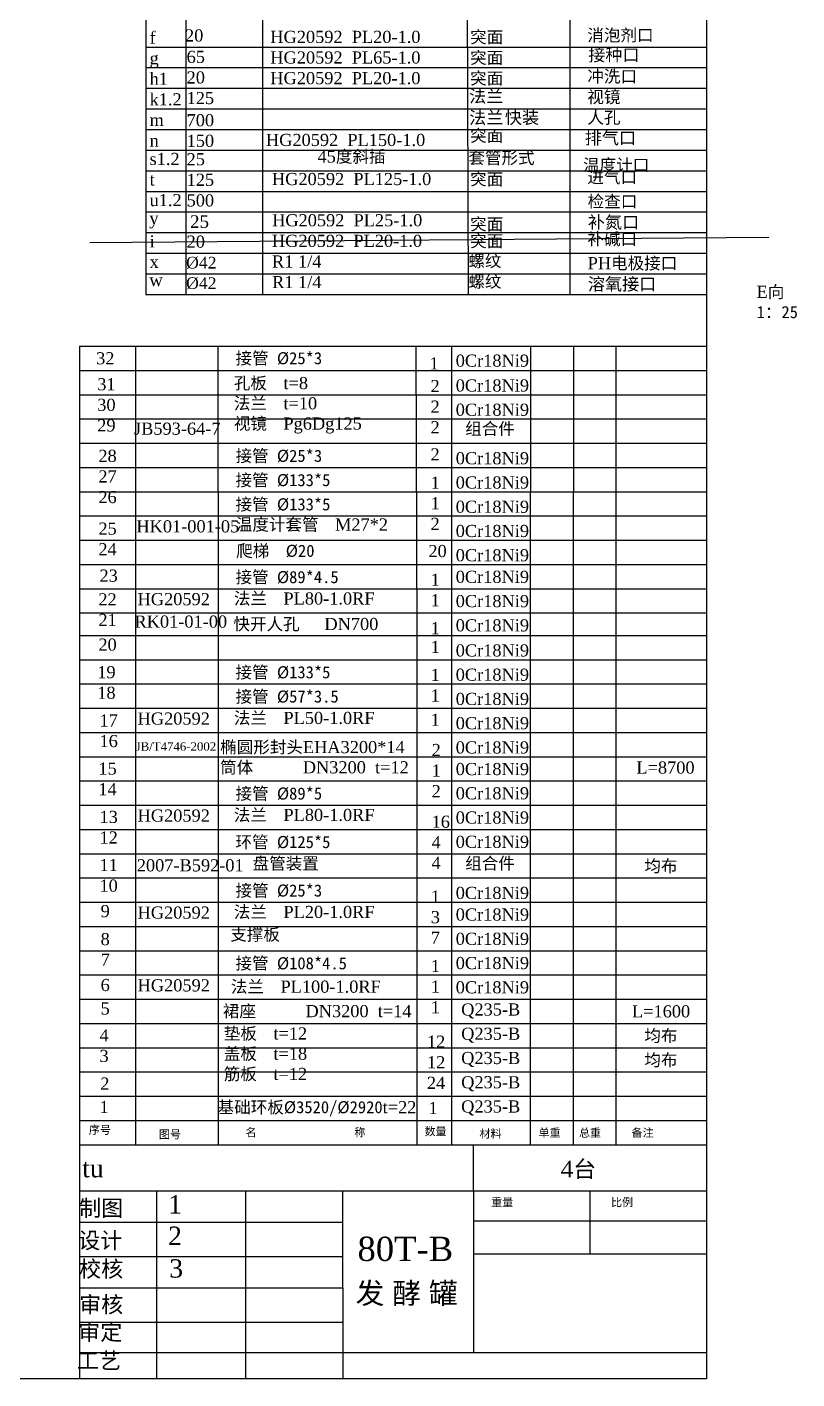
# Model space of a CAD drawing. Header units: millimetres. Extents: x 19308 to 58398, y -2448 to 16456.
# Drawn here: x 52870 to 58398, y -989 to 8724 of the extents above; entities that cross this region are included whole.
import ezdxf

# ---------------------------------------------------------------- set-up
doc = ezdxf.new("R2010")
doc.units = ezdxf.units.MM
doc.header["$LTSCALE"] = 3
for name, pattern in [('ACAD_ISO03W100', [30, 12, -18]), ('CENTER2', [28.575, 19.05, -3.175, 3.175, -3.175]), ('CENTERX2', [101.6, 63.5, -12.7, 12.7, -12.7])]:
    doc.linetypes.add(name, pattern=pattern)
for name, color, linetype in [('C2', 1, 'CENTER2'), ('点划线', 1, 'CENTERX2'), ('虚线', 7, 'ACAD_ISO03W100')]:
    doc.layers.add(name, color=color, linetype=linetype)
doc.styles.get("Standard").update_dxf_attribs({"font": 'TIMES.TTF', "height": 120})

msp = doc.modelspace()

# ---------------------------------------------------------------- linework, layer by layer
at = {"color": 0, "linetype": 'ByBlock'}
for p, q in [((54009.7807, 9614.81342), (54009.7807, 6800.83742)), ((54561.25535, 9614.81342), (54561.25535, 6800.83742)), ((56026.71518, 9614.81342), (56036.75576, 6800.83742)), ((56766.06787, 9614.81342), (56766.06787, 6800.83742)), ((53319.97499, 7175.52004), (58196.67594, 7215.29117)), ((53649.29011, 6430.85167), (53648.4933, 4339.97167)), ((54244.97909, 4339.97167), (54242.73335, 6430.85167)), ((55671.2077, 4335.97889), (55664.22161, 6430.85167)), ((55920.17018, 4335.97889), (55919.58913, 6430.85167)), ((56484.60798, 4339.97167), (56485.91803, 6430.85167)), ((56792.38107, 4339.97167), (56795.35516, 6430.85167)), ((57100.15416, 4339.97167), (57098.73268, 6430.85167)), ((53648.4933, 4353.0138), (53648.4933, 693.9738)), ((54244.97909, 693.9738), (54244.97909, 4353.0138)), ((55671.2077, 693.9738), (55671.2077, 4353.0138)), ((55920.17018, 693.9738), (55920.17018, 4353.0138)), ((56484.60798, 693.9738), (56484.60798, 4353.0138)), ((56792.38107, 693.9738), (56792.38107, 4353.0138)), ((57100.15416, 693.9738), (57100.15416, 4353.0138))]:
    msp.add_line(p, q, dxfattribs=at)
at = {"linetype": 'ByBlock'}
msp.add_lwpolyline([(47261.39519, 16086.41842), (57748.41095, 16086.41842), (57748.41095, -989.10158), (47261.39519, -989.10158)], dxfattribs=at)
at = {"layer": '点划线', "color": 0, "linetype": 'ByBlock'}
for p, q in [((53721.95227, 9614.81342), (53721.95227, 6800.83742)), ((53246.62334, 6430.85167), (53245.31446, -989.10158))]:
    msp.add_line(p, q, dxfattribs=at)
at = {"layer": '虚线', "color": 0, "linetype": 'ByBlock'}
for p, q in [((57748.41095, 8578.08542), (53721.95227, 8578.08542)), ((57748.41095, 8429.98142), (53721.95227, 8429.98142)), ((57748.41095, 8281.87742), (53721.95227, 8281.87742)), ((57748.41095, 8133.77342), (53721.95227, 8133.77342)), ((57748.41095, 7985.66942), (53721.95227, 7985.66942)), ((57748.41095, 7837.56542), (53721.95227, 7837.56542)), ((57748.41095, 7689.46142), (53721.95227, 7689.46142)), ((57748.41095, 7541.35742), (53721.95227, 7541.35742)), ((57748.41095, 7393.25342), (53721.95227, 7393.25342)), ((57748.41095, 7245.14942), (53721.95227, 7245.14942)), ((57748.41095, 7245.14942), (53721.95227, 7245.14942)), ((57748.41095, 7097.04542), (53721.95227, 7097.04542)), ((57748.41095, 6948.94142), (53721.95227, 6948.94142)), ((57748.41095, 6800.83742), (53721.95227, 6800.83742)), ((57748.41095, 6800.83742), (53721.95227, 6800.83742)), ((53246.62334, 6430.85167), (57748.41095, 6430.85167)), ((53246.62334, 6256.61167), (57748.41095, 6256.61167)), ((53246.62334, 6082.37167), (57748.41095, 6082.37167)), ((53246.62334, 5908.13167), (57748.41095, 5908.13167)), ((53246.62334, 5733.89167), (57748.41095, 5733.89167)), ((53246.62334, 5559.65167), (57748.41095, 5559.65167)), ((53246.62334, 5385.41167), (57748.41095, 5385.41167)), ((53246.62334, 5211.17167), (57748.41095, 5211.17167)), ((53246.62334, 5036.93167), (57748.41095, 5036.93167)), ((53246.62334, 4862.69167), (57748.41095, 4862.69167)), ((53246.62334, 4688.45167), (57748.41095, 4688.45167)), ((53246.62334, 4514.21167), (57748.41095, 4514.21167)), ((53246.62334, 4353.0138), (57748.41095, 4353.0138)), ((53246.62334, 4178.7738), (57748.41095, 4178.7738)), ((53246.62334, 4004.5338), (57748.41095, 4004.5338)), ((53246.62334, 3830.2938), (57748.41095, 3830.2938)), ((53246.62334, 3656.0538), (57748.41095, 3656.0538)), ((53246.62334, 3481.8138), (57748.41095, 3481.8138)), ((53246.62334, 3307.5738), (57748.41095, 3307.5738)), ((53246.62334, 3133.3338), (57748.41095, 3133.3338)), ((53246.62334, 2959.0938), (57748.41095, 2959.0938)), ((53246.62334, 2784.8538), (57748.41095, 2784.8538)), ((53246.62334, 2610.6138), (57748.41095, 2610.6138)), ((53246.62334, 2436.3738), (57748.41095, 2436.3738)), ((53246.62334, 2262.1338), (57748.41095, 2262.1338)), ((53246.62334, 2087.8938), (57748.41095, 2087.8938)), ((53246.62334, 1913.6538), (57748.41095, 1913.6538)), ((53246.62334, 1739.4138), (57748.41095, 1739.4138)), ((53246.62334, 1565.1738), (57748.41095, 1565.1738)), ((53246.62334, 1390.9338), (57748.41095, 1390.9338)), ((53246.62334, 1216.6938), (57748.41095, 1216.6938)), ((53246.62334, 1042.4538), (57748.41095, 1042.4538)), ((53246.62334, 868.2138), (57748.41095, 868.2138)), ((53246.62334, 693.9738), (57748.41095, 693.9738)), ((56074.69188, 362.56826), (56074.69188, 693.9738)), ((53246.62334, 362.56826), (56074.69188, 362.56826)), ((53799.1195, 362.56826), (53799.1195, -989.10158)), ((54438.30954, 362.56826), (54438.30954, -989.10158)), ((55137.90147, -333.66984), (55137.90147, 362.56826)), ((56074.69188, 362.56826), (57748.41095, 362.56826)), ((56074.69188, 362.56826), (56074.69188, -797.82861)), ((56911.55141, 362.56826), (56911.55141, -90.75601)), ((53246.62334, 138.22487), (55137.90147, 138.22487)), ((56074.69188, 147.68727), (57748.41095, 147.68727)), ((56074.69188, -90.75601), (57748.41095, -90.75601)), ((53246.62334, -109.32646), (55137.90147, -109.32646)), ((53246.62334, -333.66984), (55137.90147, -333.66984)), ((55137.90147, -333.66984), (55137.90147, -989.10158)), ((53246.62334, -581.22117), (55137.90147, -581.22117)), ((53246.62334, -797.82861), (55137.90147, -797.82861)), ((55137.90147, -797.82861), (57748.41095, -797.82861))]:
    msp.add_line(p, q, dxfattribs=at)

# ---------------------------------------------------------------- texts
at = {"color": 0, "linetype": 'ByBlock'}
for s, height, p in [('f', 87.12, (53749.55987, 8605.08439)), ('20', 87.12, (54003.85133, 8620.18581)), ('HG20592  PL20-1.0', 87.12, (54616.46252, 8609.94848)), ('突面', 87.12, (56051.51657, 8608.48704)), ('消泡剂口', 87.12, (56892.85538, 8622.23258)), ('65', 87.12, (54015.40993, 8466.48911)), ('HG20592  PL65-1.0', 87.12, (54616.46252, 8461.84448)), ('突面', 87.12, (56051.51657, 8460.38304)), ('接种口', 90, (56899.33668, 8479.66497)), ('g', 87.12, (53749.55987, 8457.16255)), ('h1', 87.12, (53749.55987, 8309.2407)), ('20', 87.12, (54015.40993, 8318.56727)), ('HG20592  PL20-1.0', 87.12, (54616.46252, 8313.74048)), ('突面', 87.12, (56051.51657, 8312.27904)), ('冲洗口', 87.12, (56892.85538, 8326.38888)), ('125', 87.12, (54015.40993, 8170.64542)), ('法兰', 90, (56043.96933, 8182.17384)), ('视镜', 87.12, (56892.85538, 8178.46704)), ('k1.2', 87.12, (53749.55987, 8161.31886)), ('m', 87.12, (53749.55987, 8013.39701)), ('700', 87.12, (54015.41002, 8011.17397)), ('法兰', 90, (56043.96933, 8028.14751)), ('快装', 90, (56300.88296, 8029.36201)), ('人孔', 87.12, (56892.85538, 8030.54519)), ('突面', 87.12, (56051.51657, 7900.44346)), ('排气口', 90, (56873.98956, 7882.60509)), ('n', 87.12, (53749.55987, 7865.47517)), ('150', 87.12, (54015.41002, 7863.25213)), ('HG20592  PL150-1.0', 87.12, (54584.81, 7869.42848)), ('s1.2', 87.12, (53749.55987, 7733.23521)), ('25', 87.12, (54015.41002, 7731.01217)), ('45度斜插', 87.12, (54955.44506, 7750.38339)), ('套管形式', 87.12, (56038.67167, 7741.09128)), ('温度计口', 87.12, (56861.86467, 7689.46142)), ('HG20592  PL125-1.0', 87.12, (54627.99, 7588.72022)), ('突面', 87.12, (56051.51657, 7587.64832)), ('进气口', 87.12, (56892.85538, 7602.46155)), ('t', 87.12, (53749.55987, 7585.31337)), ('125', 87.12, (54015.41002, 7583.09033)), ('u1.2', 87.12, (53749.55987, 7437.39152)), ('500', 87.12, (54015.41002, 7435.16848)), ('检查口', 87.12, (56895.0489, 7428.23929)), ('y', 90, (53746.74129, 7306.54094)), ('25', 90, (54040.11944, 7281.53409)), ('HG20592  PL25-1.0', 87.12, (54629.28629, 7292.51222)), ('突面', 87.12, (56051.51657, 7264.52424)), ('补氮口', 90, (56896.55895, 7276.95643)), ('i', 87.12, (53749.55987, 7141.00137)), ('20', 87.12, (54015.41002, 7138.77833)), ('HG20592  PL20-1.0', 87.12, (54627.99, 7144.40822)), ('突面', 87.12, (56051.51657, 7143.33632)), ('补碱口', 87.12, (56892.85538, 7158.14955)), ('螺纹', 87.12, (56038.67167, 7000.57128)), ('x', 87.12, (53749.55987, 6993.07952)), ('R1 1/4', 87.12, (54628.75783, 6996.30422)), ('PH电极接口', 87.12, (56895.0489, 6983.92729)), ('w', 90, (53746.74129, 6862.22894)), ('R1 1/4', 87.12, (54629.28629, 6848.20022)), ('螺纹', 87.12, (56038.67167, 6852.46728)), ('溶氧接口', 90, (56896.55895, 6832.64443)), ('32', 87.12, (53365.74286, 6300.80022)), ('1', 87.12, (55759.31553, 6263.88815)), ('31', 87.12, (53373.79078, 6114.35027)), ('2', 87.12, (55767.21275, 6101.29538)), ('30', 87.12, (53373.79078, 5966.42843)), ('2', 87.12, (55767.21275, 5953.37353)), ('29', 87.12, (53373.79078, 5818.50658)), ('JB593-64-7', 87.12, (53637.69006, 5795.12782)), ('2', 87.12, (55767.21275, 5805.45168)), ('28', 87.12, (53381.83881, 5599.68345)), ('2', 87.12, (55767.21275, 5610.18422)), ('27', 87.12, (53381.83881, 5451.76161)), ('1', 87.12, (55767.21275, 5407.02584)), ('26', 87.12, (53381.83881, 5303.83976)), ('1', 87.12, (55767.21275, 5259.10399)), ('25', 87.12, (53381.83881, 5076.97501)), ('HK01-001-05', 87.12, (53654.75066, 5093.17251)), ('2', 87.12, (55767.21275, 5111.18215)), ('24', 87.12, (53381.83881, 4929.05316)), ('20', 87.12, (55751.4185, 4915.91469)), ('23', 87.12, (53389.88683, 4739.22488)), ('1', 87.12, (55767.21275, 4710.06584)), ('22', 87.12, (53381.83881, 4568.72645)), ('HG20592', 87.12, (53663.281, 4570.21261)), ('1', 87.12, (55767.21275, 4562.14399)), ('21', 87.12, (53381.83881, 4420.80461)), ('RK01-01-00', 87.12, (53641.11549, 4408.96606)), ('1', 87.12, (55767.21275, 4361.58584)), ('20', 87.12, (53381.83881, 4243.53493)), ('1', 87.12, (55767.21275, 4226.70612)), ('19', 87.12, (53373.79078, 4045.66502)), ('1', 87.12, (55767.21275, 4026.14796)), ('18', 87.12, (53373.79078, 3897.74317)), ('1', 87.12, (55767.21275, 3878.22612)), ('HG20592', 87.12, (53663.281, 3712.05474)), ('1', 87.12, (55767.21275, 3703.98612)), ('17', 87.12, (53389.93024, 3698.68585)), ('16', 87.12, (53389.93024, 3550.764)), ('JB/T4746-2002', 60.984, (53649.6046, 3524.79506)), ('2', 87.12, (55774.75363, 3486.38476)), ('15', 87.12, (53381.88222, 3352.89404)), ('1', 87.12, (55774.75363, 3338.46291)), ('L=8700', 87.12, (57245.15274, 3360.15227)), ('14', 87.12, (53381.88222, 3204.97219)), ('2', 87.12, (55774.75363, 3190.54107)), ('13', 87.12, (53389.93024, 3005.64425)), ('HG20592', 87.12, (53663.281, 3015.09474)), ('16', 87.12, (55774.34387, 2971.27667)), ('12', 87.12, (53389.93024, 2857.7224)), ('4', 87.12, (55774.34387, 2823.35482)), ('11', 87.12, (53389.93024, 2659.85249)), ('2007-B592-01', 87.12, (53657.61307, 2657.71147)), ('4', 87.12, (55774.34387, 2675.43298)), ('均布', 87.12, (57302.32827, 2653.62097)), ('10', 87.12, (53389.93024, 2511.93065)), ('1', 87.12, (55768.80306, 2433.39142)), ('9', 87.12, (53398.06517, 2328.86641)), ('HG20592', 87.12, (53663.281, 2318.13474)), ('3', 87.12, (55768.80306, 2285.46958)), ('8', 87.12, (53398.06517, 2127.82467)), ('7', 87.12, (55768.80306, 2137.54773)), ('7', 87.12, (53398.06517, 1979.90283)), ('1', 87.12, (55768.80306, 1934.26135)), ('6', 87.12, (53398.06517, 1798.11628)), ('HG20592', 87.12, (53663.281, 1795.41474)), ('1', 87.12, (55768.80306, 1786.33951)), ('5', 87.12, (53398.06517, 1629.24121)), ('1', 87.12, (55768.80306, 1638.41766)), ('L=1600', 87.12, (57213.38866, 1608.73285)), ('4', 87.12, (53390.01725, 1436.24116)), ('12', 87.12, (55741.09891, 1390.83976)), ('均布', 87.12, (57302.32827, 1433.94097)), ('3', 87.12, (53390.01725, 1288.31932)), ('12', 87.12, (55741.09891, 1242.91792)), ('均布', 87.12, (57302.32827, 1259.70097)), ('2', 87.12, (53395.66385, 1089.6176)), ('24', 87.12, (55741.09891, 1094.99607)), ('1', 87.12, (53390.01725, 921.57434)), ('1', 87.12, (55752.18063, 913.8555)), ('1', 132, (53882.40985, 199.61809)), ('2', 132, (53882.40985, -26.53433)), ('3', 132, (53890.49307, -260.76357))]:
    msp.add_text(s, height=height, dxfattribs=at).set_placement(p)
at = {"color": 0, "linetype": 'ByBlock', "attachment_point": 1}
for s, insert, char_height, width in [('%%c42', (54011.48723, 7073.34814), 84, 444.7911182), ('%%c42', (54011.48723, 6926.34328), 84, 444.7911182), ('{\\fSimSun|b0|i0|c134|p54;接管 %%c25*3}', (54366.64966, 6388.24376), 87.12, 2313.8882011), ('0Cr18Ni9', (55947.76562, 6371.00364), 87.12, 2843.3954425), ('{\\fSimSun|b0|i0|c134|p54;孔板  }t=8\\P{\\fSimSun|b0|i0|c134|p54;法兰  }t=10\\P{\\fSimSun|b0|i0|c134|p54;视镜  }Pg6Dg125', (54354.36502, 6209.73148), 87.12, 2993.8050284), ('0Cr18Ni9', (55947.76562, 6192.58387), 87.12, 2843.3954425), ('0Cr18Ni9', (55947.76562, 6018.34387), 87.12, 2843.3954425), ('{\\fSimSun|b0|i0|c134|p54;组合件}', (56015.97709, 5882.44961), 87.12, 2159.336071), ('{\\fSimSun|b0|i0|c134|p54;接管 %%c25*3}', (54366.64966, 5687.10398), 87.12, 2313.8882011), ('0Cr18Ni9', (55947.76562, 5669.86387), 87.12, 2843.3954425), ('{\\fSimSun|b0|i0|c134|p54;接管 %%c133*5}', (54366.64966, 5512.86398), 87.12, 2313.8882011), ('0Cr18Ni9', (55947.76562, 5495.62387), 87.12, 2843.3954425), ('{\\fSimSun|b0|i0|c134|p54;接管 %%c133*5}', (54366.64966, 5338.62398), 87.12, 2313.8882011), ('0Cr18Ni9', (55947.76562, 5321.38387), 87.12, 2843.3954425), ('{\\fSimSun|b0|i0|c134|p54;温度计套管  }M27*2', (54368.62903, 5193.54266), 87.12, 1968.4872278), ('0Cr18Ni9', (55947.76562, 5147.14387), 87.12, 2843.3954425), ('{\\fSimSun|b0|i0|c134|p54;爬梯  %%c20}', (54370.94204, 5004.65552), 87.12, 2151.8788801), ('0Cr18Ni9', (55947.76562, 4972.90387), 87.12, 2843.3954425), ('{\\fSimSun|b0|i0|c134|p54;接管 %%c89*4.5}', (54366.64966, 4815.90398), 87.12, 2313.8882011), ('0Cr18Ni9', (55947.76562, 4817.61049), 87.12, 2843.3954425), ('{\\fSimSun|b0|i0|c134|p54;法兰  }PL80-1.0RF', (54354.36502, 4662.04558), 87.12, 2809.136), ('0Cr18Ni9', (55947.76562, 4643.37049), 87.12, 2843.3954425), ('{\\fSimSun|b0|i0|c134|p54;快开人孔   }DN700', (54351.79709, 4478.75889), 87.12, 2011.8850635), ('0Cr18Ni9', (55947.76562, 4469.13049), 87.12, 2843.3954425), ('0Cr18Ni9', (55947.76562, 4288.98599), 87.12, 2843.3954425), ('{\\fSimSun|b0|i0|c134|p54;接管 %%c133*5}', (54366.64966, 4131.98611), 87.12, 2313.8882011), ('0Cr18Ni9', (55947.76562, 4114.74599), 87.12, 2843.3954425), ('{\\fSimSun|b0|i0|c134|p54;接管 %%c57*3.5}', (54366.64966, 3957.74611), 87.12, 2313.8882011), ('0Cr18Ni9', (55947.76562, 3940.50599), 87.12, 2843.3954425), ('{\\fSimSun|b0|i0|c134|p54;法兰  }PL50-1.0RF', (54354.36502, 3803.88771), 87.12, 2809.136), ('0Cr18Ni9', (55947.76562, 3766.26599), 87.12, 2843.3954425), ('{\\fSimSun|b0|i0|c134|p54;椭圆形封头}EHA3200*14\\P{\\fSimSun|b0|i0|c134|p54;筒体      }DN3200  t=12', (54256.2594, 3594.39556), 87.12, 2253.9209353), ('0Cr18Ni9', (55947.76562, 3592.02599), 87.12, 2843.3954425), ('0Cr18Ni9', (55947.76562, 3436.73261), 87.12, 2843.3954425), ('{\\fSimSun|b0|i0|c134|p54;接管 %%c89*5}', (54366.64966, 3260.78611), 87.12, 2313.8882011), ('0Cr18Ni9', (55947.76562, 3262.49261), 87.12, 2843.3954425), ('{\\fSimSun|b0|i0|c134|p54;法兰  }PL80-1.0RF', (54354.36502, 3106.92771), 87.12, 2809.136), ('0Cr18Ni9', (55947.76562, 3088.25261), 87.12, 2843.3954425), ('{\\fSimSun|b0|i0|c134|p54;环管 %%c125*5}', (54366.64966, 2912.30611), 87.12, 2313.8882011), ('0Cr18Ni9', (55947.76562, 2914.01261), 87.12, 2843.3954425), ('{\\fSimSun|b0|i0|c134|p54;盘管装置 }', (54489.47602, 2758.66836), 87.12, 1927.3680085), ('{\\fSimSun|b0|i0|c134|p54;组合件}', (56015.97709, 2759.17173), 87.12, 2159.336071), ('{\\fSimSun|b0|i0|c134|p54;接管 %%c25*3}', (54366.64966, 2563.82611), 87.12, 2313.8882011), ('0Cr18Ni9', (55947.76562, 2546.58599), 87.12, 2843.3954425), ('{\\fSimSun|b0|i0|c134|p54;法兰  }PL20-1.0RF', (54354.36502, 2409.96771), 87.12, 2809.136), ('0Cr18Ni9', (55947.76562, 2391.29261), 87.12, 2843.3954425), ('{\\fSimSun|b0|i0|c134|p54;支撑板  }', (54328.92236, 2247.97526), 87.12, 1592.1736211), ('0Cr18Ni9', (55947.76562, 2217.05261), 87.12, 2843.3954425), ('{\\fSimSun|b0|i0|c134|p54;接管 %%c108*4.5}', (54366.64966, 2041.10611), 87.12, 2313.8882011), ('0Cr18Ni9', (55947.76562, 2042.81261), 87.12, 2843.3954425), ('{\\fSimSun|b0|i0|c134|p54;法兰  }PL100-1.0RF', (54333.41539, 1873.08918), 87.12, 2809.136), ('0Cr18Ni9', (55947.76562, 1868.57261), 87.12, 2843.3954425), ('\\P{\\fSimSun|b0|i0|c134|p54;裙座      }DN3200  t=14', (54275.7165, 1842.6608), 87.12, 2253.9209353), ('Q235-B', (55986.87399, 1709.13246), 87.12, 1237.2453449), ('{\\fSimSun|b0|i0|c134|p54;垫板  }t=12\\P{\\fSimSun|b0|i0|c134|p54;盖板  }t=18\\P{\\fSimSun|b0|i0|c134|p54;筋板  }t=12', (54282.43735, 1536.65356), 87.12, 1827.4016056), ('Q235-B', (55986.87399, 1534.89246), 87.12, 1237.2453449), ('Q235-B', (55986.87399, 1360.65246), 87.12, 1237.2453449), ('Q235-B', (55986.87399, 1186.41246), 87.12, 1237.2453449), ('{\\fSimSun|b0|i0|c134|p54;基础环板%%c3520/%%c2920}t=22', (54238.31397, 1007.07692), 87.12, 1906.4183827), ('Q235-B', (55986.87399, 1012.17246), 87.12, 1237.2453449), ('80T-B', (55242.16608, 32.86084), 174.24, 1009.7559018)]:
    msp.add_mtext(s, dxfattribs=dict(at, insert=insert, char_height=char_height, width=width))
at = {"insert": (58108.3197, 6865.20829), "char_height": 87.12, "width": 1665.2402183, "attachment_point": 1}
msp.add_mtext('E{\\fSimSun|b0|i0|c134|p54;向\\P1：25}', dxfattribs=at)
at = {"layer": 'C2', "color": 0, "linetype": 'ByBlock'}
msp.add_text('4台 ', height=120, dxfattribs=at).set_placement((56701.27256, 459.53701))
at = {"layer": '虚线', "color": 0, "linetype": 'ByBlock'}
for s, height, p in [('序号', 58.08, (53313.39008, 770.61625)), ('图号', 58.08, (53816.21967, 739.1106)), ('名                                称', 58.08, (54438.3647, 753.58463)), ('数量      ', 58.08, (55723.46866, 760.61858)), ('材料', 58.08, (56118.31138, 743.96237)), ('单重      总重          备注', 58.08, (56542.4161, 750.50215)), ('tu', 130.68, (53265.86559, 459.53777)), ('制图', 116.16, (53243.26887, 180.98562)), ('重量                                比例', 58.08, (56202.52948, 251.15061)), ('设计', 116.16, (53236.93794, -51.70892)), ('校核', 116.16, (53243.19628, -256.56243)), ('发 酵 罐', 151.008, (55228.99634, -448.33179)), ('审核', 116.16, (53243.19628, -512.6598)), ('审定', 116.16, (53236.86764, -710.1883)), ('工艺', 116.16, (53227.24619, -915.47831))]:
    msp.add_text(s, height=height, dxfattribs=at).set_placement(p)

doc.saveas('drawing.dxf')
